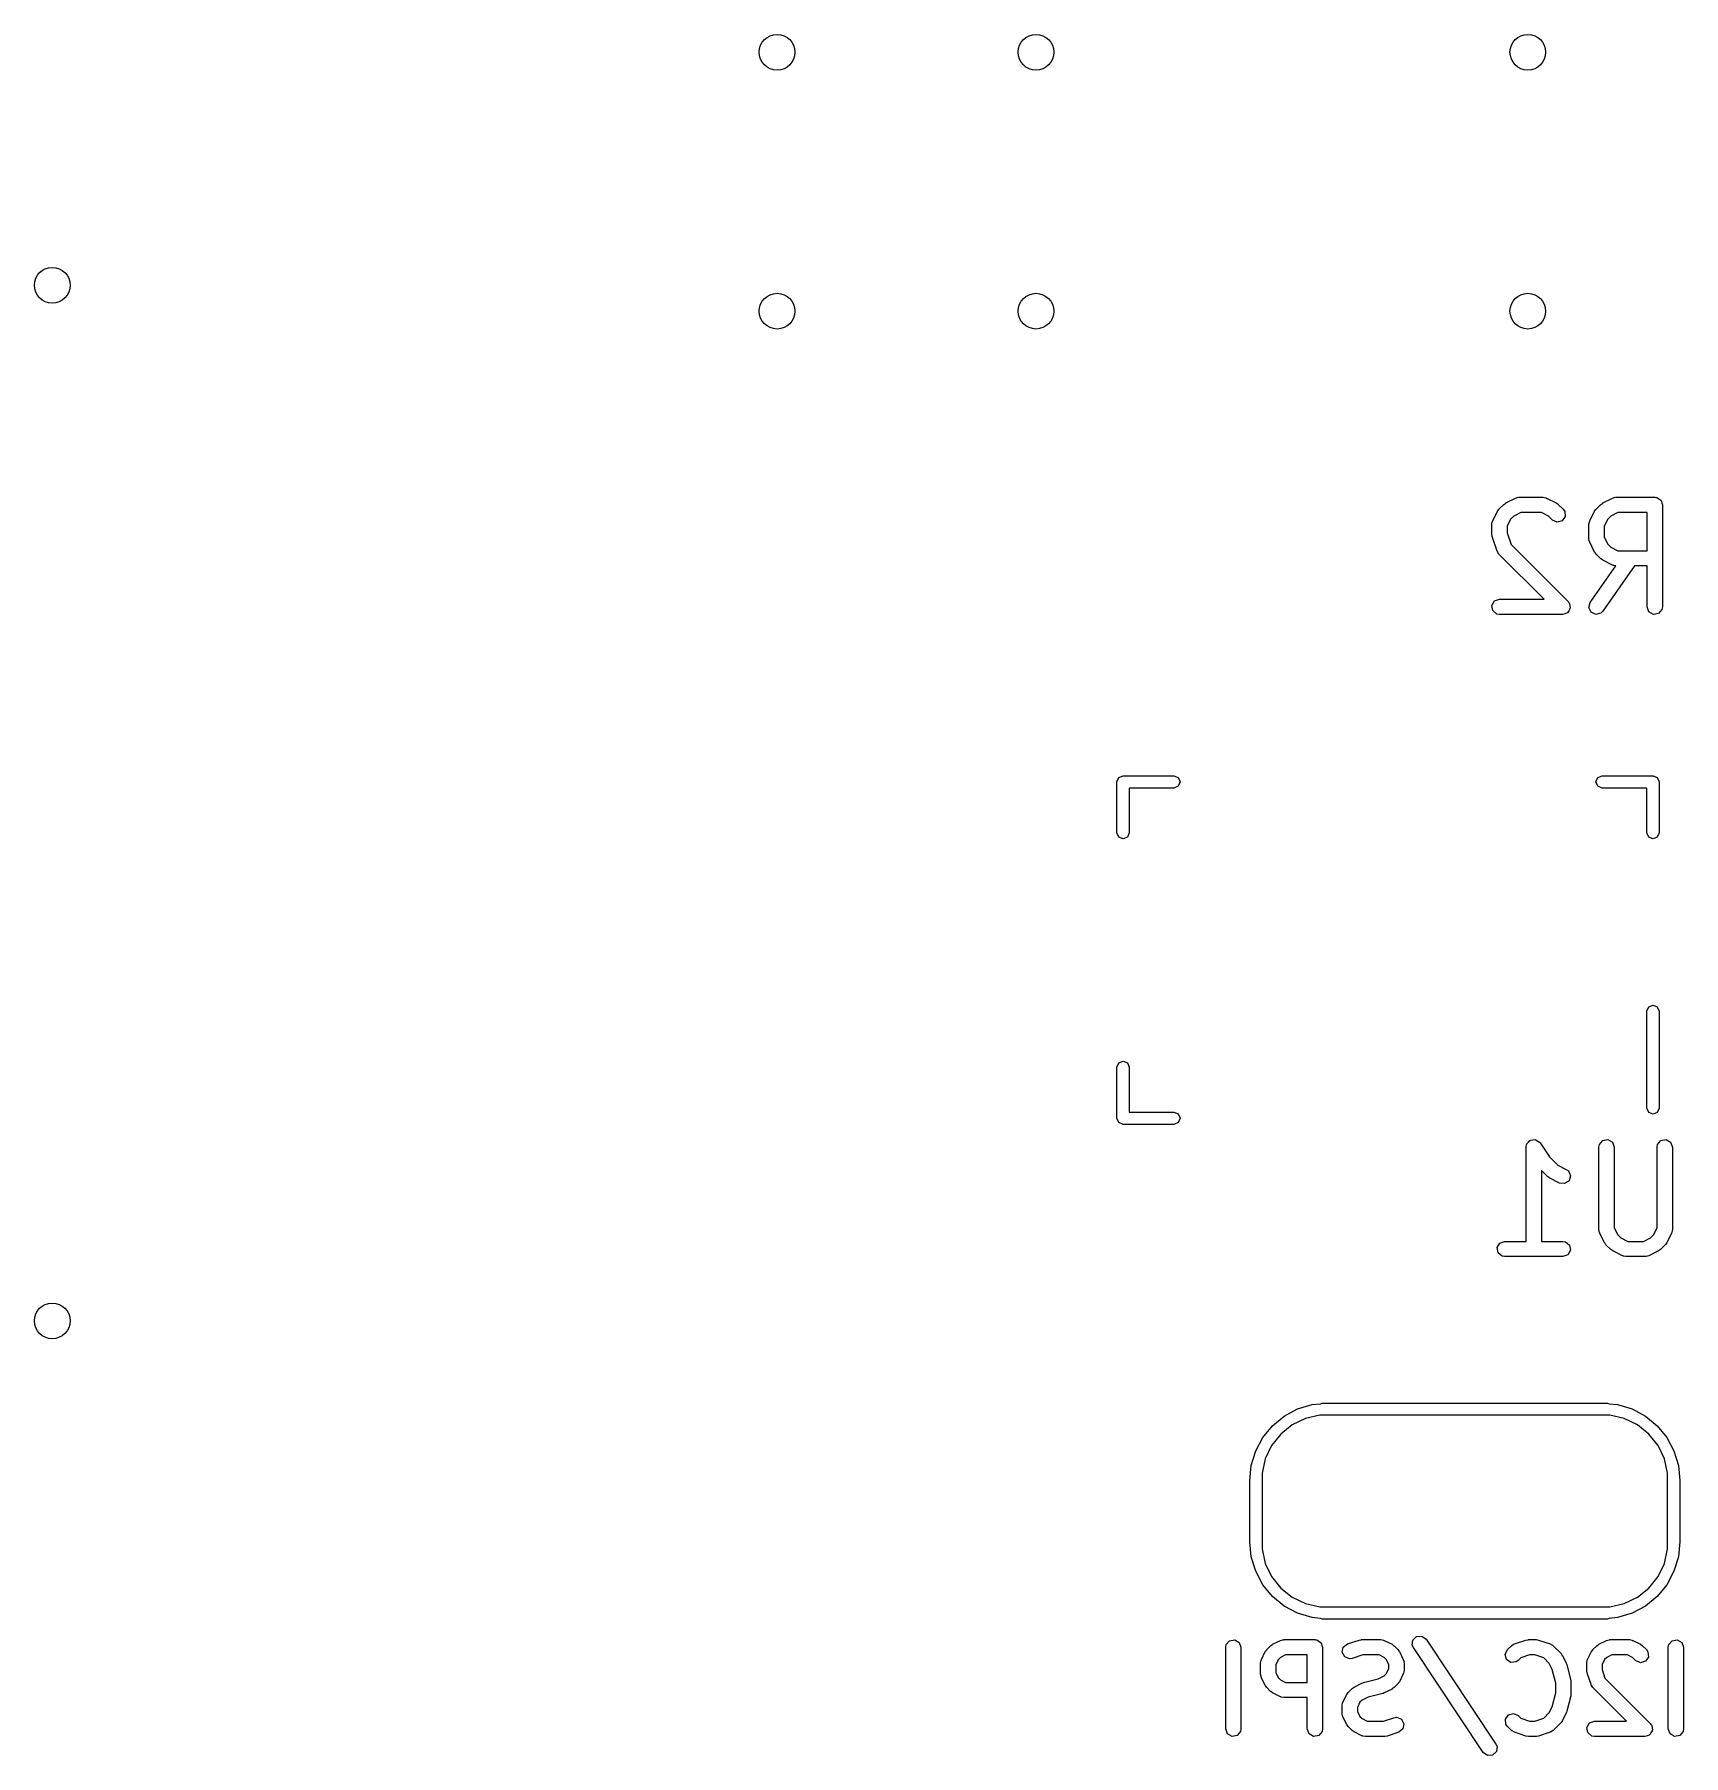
# Model space of a CAD drawing. Extents: x 4.59 to 5.81, y -4.57 to -3.9.
# Drawn here: x 4.593 to 5.23, y -4.568 to -3.903 of the extents above; entities that cross this region are included whole.
import ezdxf

# ---------------------------------------------------------------- set-up
doc = ezdxf.new("R2010")
doc.units = 0
doc.header["$MEASUREMENT"] = 0
doc.layers.add('BLACK', color=7, linetype='CONTINUOUS')

msp = doc.modelspace()

# ---------------------------------------------------------------- linework, layer by layer
at = {"layer": 'BLACK', "linetype": 'CONTINUOUS'}
for p, q in [((5.15643, -4.09101), (5.1583, -4.08726)), ((5.1583, -4.08726), (5.15883, -4.08656)), ((5.15883, -4.08656), (5.15885, -4.0865)), ((5.15885, -4.0865), (5.16073, -4.08462)), ((5.16073, -4.08462), (5.16145, -4.08412)), ((5.16145, -4.08412), (5.1615, -4.08407)), ((5.1615, -4.08407), (5.16524, -4.08219)), ((5.16726, -4.08779), (5.16456, -4.08914)), ((5.16524, -4.08219), (5.16623, -4.0819)), ((5.16623, -4.0819), (5.1664, -4.08194)), ((5.1664, -4.08194), (5.16657, -4.08188)), ((5.16657, -4.08188), (5.17594, -4.08188)), ((5.17524, -4.08779), (5.16726, -4.08779)), ((5.17794, -4.08914), (5.17524, -4.08779)), ((5.17594, -4.08188), (5.17695, -4.08206)), ((5.17695, -4.08206), (5.17708, -4.08217)), ((5.17708, -4.08217), (5.17726, -4.08219)), ((5.17726, -4.08219), (5.18101, -4.08407)), ((5.18101, -4.08407), (5.18172, -4.0846)), ((5.18172, -4.0846), (5.18178, -4.08462)), ((5.18178, -4.08462), (5.18365, -4.0865)), ((5.18365, -4.0865), (5.18424, -4.08734)), ((5.18424, -4.08734), (5.18442, -4.08935)), ((5.19392, -4.09101), (5.1958, -4.08726)), ((5.1958, -4.08726), (5.19632, -4.08656)), ((5.19632, -4.08656), (5.19635, -4.0865)), ((5.19635, -4.0865), (5.19822, -4.08462)), ((5.19822, -4.08462), (5.19895, -4.08412)), ((5.19895, -4.08412), (5.19899, -4.08407)), ((5.19899, -4.08407), (5.20274, -4.08219)), ((5.20476, -4.08779), (5.20206, -4.08914)), ((5.20274, -4.08219), (5.20372, -4.0819)), ((5.20372, -4.0819), (5.20389, -4.08194)), ((5.20389, -4.08194), (5.20406, -4.08188)), ((5.20406, -4.08188), (5.21906, -4.08188)), ((5.21611, -4.08779), (5.20476, -4.08779)), ((5.21611, -4.10251), (5.21611, -4.08779)), ((5.21906, -4.08188), (5.21944, -4.08195)), ((5.21944, -4.08195), (5.21957, -4.08193)), ((5.21957, -4.08193), (5.21969, -4.08199)), ((5.21969, -4.08199), (5.22007, -4.08206)), ((5.22007, -4.08206), (5.22066, -4.08255)), ((5.22066, -4.08255), (5.22132, -4.08294)), ((5.22132, -4.08294), (5.22141, -4.08319)), ((5.22141, -4.08319), (5.22162, -4.08336)), ((5.22162, -4.08336), (5.22175, -4.08411)), ((5.22175, -4.08411), (5.22201, -4.08484)), ((5.22201, -4.08484), (5.22201, -4.12421)), ((5.15611, -4.09233), (5.15629, -4.09132)), ((5.15611, -4.09608), (5.15611, -4.09233)), ((5.15629, -4.09132), (5.15641, -4.09119)), ((5.15641, -4.09119), (5.15643, -4.09101)), ((5.16337, -4.09033), (5.16202, -4.09303)), ((5.16202, -4.09303), (5.16202, -4.0956)), ((5.16456, -4.08914), (5.16337, -4.09033)), ((5.17948, -4.09067), (5.17794, -4.08914)), ((5.18131, -4.09153), (5.17948, -4.09067)), ((5.18326, -4.091), (5.18131, -4.09153)), ((5.18442, -4.08935), (5.18326, -4.091)), ((5.19361, -4.09233), (5.19379, -4.09132)), ((5.19361, -4.09796), (5.19361, -4.09233)), ((5.19379, -4.09132), (5.1939, -4.09119)), ((5.1939, -4.09119), (5.19392, -4.09101)), ((5.20086, -4.09033), (5.19951, -4.09303)), ((5.19951, -4.09303), (5.19951, -4.09726)), ((5.20206, -4.08914), (5.20086, -4.09033)), ((5.15614, -4.09614), (5.15611, -4.09608)), ((5.15627, -4.09702), (5.15614, -4.09614)), ((5.15814, -4.10264), (5.15627, -4.09702)), ((5.16202, -4.0956), (5.16352, -4.10011)), ((5.16352, -4.10011), (5.18553, -4.12212)), ((5.19367, -4.09812), (5.19361, -4.09796)), ((5.19363, -4.0983), (5.19367, -4.09812)), ((5.19392, -4.09928), (5.19363, -4.0983)), ((5.1958, -4.10303), (5.19392, -4.09928)), ((5.19951, -4.09726), (5.20086, -4.09996)), ((5.20086, -4.09996), (5.20206, -4.10116)), ((5.20206, -4.10116), (5.20476, -4.10251)), ((5.15825, -4.10278), (5.15814, -4.10264)), ((5.15827, -4.10296), (5.15825, -4.10278)), ((5.15885, -4.1038), (5.15827, -4.10296)), ((5.17631, -4.12125), (5.15885, -4.1038)), ((5.19414, -4.12251), (5.20402, -4.1084)), ((5.19584, -4.10307), (5.1958, -4.10303)), ((5.19635, -4.1038), (5.19584, -4.10307)), ((5.19822, -4.10567), (5.19635, -4.1038)), ((5.19828, -4.1057), (5.19822, -4.10567)), ((5.19899, -4.10622), (5.19828, -4.1057)), ((5.20274, -4.1081), (5.19899, -4.10622)), ((5.20292, -4.10812), (5.20274, -4.1081)), ((5.20305, -4.10823), (5.20292, -4.10812)), ((5.20402, -4.1084), (5.20305, -4.10823)), ((5.20476, -4.10251), (5.21611, -4.10251)), ((5.21122, -4.10841), (5.19898, -4.1259)), ((5.21611, -4.10841), (5.21122, -4.10841)), ((5.21611, -4.12421), (5.21611, -4.10841)), ((5.15717, -4.12194), (5.15907, -4.12125)), ((5.15907, -4.12125), (5.17631, -4.12125)), ((5.15616, -4.12369), (5.15717, -4.12194)), ((5.15651, -4.12568), (5.15616, -4.12369)), ((5.15806, -4.12698), (5.15651, -4.12568)), ((5.15907, -4.12716), (5.15806, -4.12698)), ((5.18344, -4.12716), (5.15907, -4.12716)), ((5.18427, -4.12685), (5.18344, -4.12716)), ((5.18513, -4.12662), (5.18427, -4.12685)), ((5.18521, -4.12651), (5.18513, -4.12662)), ((5.18534, -4.12647), (5.18521, -4.12651)), ((5.18578, -4.1257), (5.18534, -4.12647)), ((5.18553, -4.12212), (5.1859, -4.12265)), ((5.18629, -4.12497), (5.18578, -4.1257)), ((5.1859, -4.12265), (5.186, -4.12273)), ((5.186, -4.12273), (5.18601, -4.12281)), ((5.18601, -4.12281), (5.18611, -4.12296)), ((5.18611, -4.12296), (5.18619, -4.12384)), ((5.18619, -4.12384), (5.18635, -4.12472)), ((5.18635, -4.12472), (5.18628, -4.12484)), ((5.18628, -4.12484), (5.18629, -4.12497)), ((5.19362, -4.12446), (5.19414, -4.12251)), ((5.19447, -4.12629), (5.19362, -4.12446)), ((5.1963, -4.12715), (5.19447, -4.12629)), ((5.19826, -4.12662), (5.1963, -4.12715)), ((5.19898, -4.1259), (5.19826, -4.12662)), ((5.2168, -4.1261), (5.21611, -4.12421)), ((5.21855, -4.12711), (5.2168, -4.1261)), ((5.22054, -4.12676), (5.21855, -4.12711)), ((5.22183, -4.12522), (5.22054, -4.12676)), ((5.22201, -4.12421), (5.22183, -4.12522)), ((5.01128, -4.19183), (5.01197, -4.19016)), ((5.01128, -4.21151), (5.01128, -4.19183)), ((5.01197, -4.19016), (5.01364, -4.18946)), ((5.01364, -4.18946), (5.03332, -4.18946)), ((5.03332, -4.19419), (5.016, -4.19419)), ((5.016, -4.19419), (5.016, -4.21151)), ((5.03332, -4.18946), (5.03499, -4.19016)), ((5.03499, -4.1935), (5.03332, -4.19419)), ((5.03499, -4.19016), (5.03569, -4.19183)), ((5.03569, -4.19183), (5.03499, -4.1935)), ((5.19631, -4.19183), (5.19701, -4.19016)), ((5.19701, -4.1935), (5.19631, -4.19183)), ((5.19701, -4.19016), (5.19868, -4.18946)), ((5.19868, -4.19419), (5.19701, -4.1935)), ((5.19868, -4.18946), (5.21836, -4.18946)), ((5.216, -4.19419), (5.19868, -4.19419)), ((5.216, -4.21151), (5.216, -4.19419)), ((5.21836, -4.18946), (5.22003, -4.19016)), ((5.22003, -4.19016), (5.22072, -4.19183)), ((5.22072, -4.19183), (5.22072, -4.21151)), ((5.01197, -4.21318), (5.01128, -4.21151)), ((5.01364, -4.21387), (5.01197, -4.21318)), ((5.01531, -4.21318), (5.01364, -4.21387)), ((5.016, -4.21151), (5.01531, -4.21318)), ((5.21669, -4.21318), (5.216, -4.21151)), ((5.21836, -4.21387), (5.21669, -4.21318)), ((5.22003, -4.21318), (5.21836, -4.21387)), ((5.22072, -4.21151), (5.22003, -4.21318)), ((5.216, -4.28041), (5.21669, -4.27874)), ((5.216, -4.31781), (5.216, -4.28041)), ((5.21669, -4.27874), (5.21836, -4.27805)), ((5.21836, -4.27805), (5.22003, -4.27874)), ((5.22003, -4.27874), (5.22072, -4.28041)), ((5.22072, -4.28041), (5.22072, -4.31781)), ((5.01128, -4.30206), (5.01197, -4.30039)), ((5.01197, -4.30039), (5.01364, -4.2997)), ((5.01364, -4.2997), (5.01531, -4.30039)), ((5.01531, -4.30039), (5.016, -4.30206)), ((5.01128, -4.32175), (5.01128, -4.30206)), ((5.016, -4.30206), (5.016, -4.31939)), ((5.016, -4.31939), (5.03332, -4.31939)), ((5.03332, -4.31939), (5.03499, -4.32008)), ((5.03499, -4.32008), (5.03569, -4.32175)), ((5.21669, -4.31948), (5.216, -4.31781)), ((5.21836, -4.32017), (5.21669, -4.31948)), ((5.22003, -4.31948), (5.21836, -4.32017)), ((5.22072, -4.31781), (5.22003, -4.31948)), ((5.01197, -4.32342), (5.01128, -4.32175)), ((5.01364, -4.32411), (5.01197, -4.32342)), ((5.03332, -4.32411), (5.01364, -4.32411)), ((5.03499, -4.32342), (5.03332, -4.32411)), ((5.03569, -4.32175), (5.03499, -4.32342)), ((5.16934, -4.33287), (5.16952, -4.33186)), ((5.16934, -4.36928), (5.16934, -4.33287)), ((5.16952, -4.33186), (5.16963, -4.33173)), ((5.16963, -4.33173), (5.16964, -4.33156)), ((5.16964, -4.33156), (5.17026, -4.33097)), ((5.17026, -4.33097), (5.17081, -4.33031)), ((5.17081, -4.33031), (5.17098, -4.33028)), ((5.17098, -4.33028), (5.1711, -4.33016)), ((5.1711, -4.33016), (5.17196, -4.33011)), ((5.17196, -4.33011), (5.1728, -4.32996)), ((5.1728, -4.32996), (5.17295, -4.33004)), ((5.17295, -4.33004), (5.17312, -4.33003)), ((5.17312, -4.33003), (5.17381, -4.33054)), ((5.17381, -4.33054), (5.17455, -4.33097)), ((5.17455, -4.33097), (5.17461, -4.33113)), ((5.17461, -4.33113), (5.17475, -4.33123)), ((5.17475, -4.33123), (5.17834, -4.33661)), ((5.19746, -4.33287), (5.19764, -4.33186)), ((5.19746, -4.36474), (5.19746, -4.33287)), ((5.19764, -4.33186), (5.19894, -4.33031)), ((5.19894, -4.33031), (5.20093, -4.32996)), ((5.20093, -4.32996), (5.20267, -4.33097)), ((5.20267, -4.33097), (5.20337, -4.33287)), ((5.20337, -4.33287), (5.20337, -4.36404)), ((5.21996, -4.33287), (5.22013, -4.33186)), ((5.21996, -4.36404), (5.21996, -4.33287)), ((5.22013, -4.33186), (5.22143, -4.33031)), ((5.22143, -4.33031), (5.22342, -4.32996)), ((5.22342, -4.32996), (5.22517, -4.33097)), ((5.22517, -4.33097), (5.22586, -4.33287)), ((5.22586, -4.33287), (5.22586, -4.36474)), ((5.17834, -4.33661), (5.18154, -4.33981)), ((5.18154, -4.33981), (5.18486, -4.34147)), ((5.1777, -4.34433), (5.17524, -4.34187)), ((5.17524, -4.34187), (5.17524, -4.36928)), ((5.17776, -4.34436), (5.1777, -4.34433)), ((5.17847, -4.34488), (5.17776, -4.34436)), ((5.18222, -4.34676), (5.17847, -4.34488)), ((5.18423, -4.34699), (5.18222, -4.34676)), ((5.18591, -4.34587), (5.18423, -4.34699)), ((5.18486, -4.34147), (5.18568, -4.34209)), ((5.18568, -4.34209), (5.18649, -4.34394)), ((5.18649, -4.34394), (5.18591, -4.34587)), ((5.19752, -4.3649), (5.19746, -4.36474)), ((5.19748, -4.36508), (5.19752, -4.3649)), ((5.19777, -4.36606), (5.19748, -4.36508)), ((5.19965, -4.36981), (5.19777, -4.36606)), ((5.20337, -4.36404), (5.20471, -4.36674)), ((5.20471, -4.36674), (5.20591, -4.36794)), ((5.21741, -4.36794), (5.21861, -4.36674)), ((5.21861, -4.36674), (5.21996, -4.36404)), ((5.22555, -4.36606), (5.22368, -4.36981)), ((5.22557, -4.36588), (5.22555, -4.36606)), ((5.22568, -4.36575), (5.22557, -4.36588)), ((5.22586, -4.36474), (5.22568, -4.36575)), ((5.15813, -4.37172), (5.15914, -4.36998)), ((5.15849, -4.37371), (5.15813, -4.37172)), ((5.16003, -4.37501), (5.15849, -4.37371)), ((5.15914, -4.36998), (5.16104, -4.36928)), ((5.16104, -4.36928), (5.16934, -4.36928)), ((5.17524, -4.36928), (5.18354, -4.36928)), ((5.18354, -4.36928), (5.18455, -4.36946)), ((5.18455, -4.36946), (5.1861, -4.37076)), ((5.18645, -4.37275), (5.18544, -4.3745)), ((5.1861, -4.37076), (5.18645, -4.37275)), ((5.19969, -4.36985), (5.19965, -4.36981)), ((5.2002, -4.37058), (5.19969, -4.36985)), ((5.20207, -4.37245), (5.2002, -4.37058)), ((5.20213, -4.37248), (5.20207, -4.37245)), ((5.20284, -4.373), (5.20213, -4.37248)), ((5.20659, -4.37488), (5.20284, -4.373)), ((5.20591, -4.36794), (5.20861, -4.36928)), ((5.20861, -4.36928), (5.21471, -4.36928)), ((5.21471, -4.36928), (5.21741, -4.36794)), ((5.22048, -4.373), (5.21673, -4.37488)), ((5.22052, -4.37296), (5.22048, -4.373)), ((5.22125, -4.37245), (5.22052, -4.37296)), ((5.22312, -4.37058), (5.22125, -4.37245)), ((5.22315, -4.37052), (5.22312, -4.37058)), ((5.22368, -4.36981), (5.22315, -4.37052)), ((5.16104, -4.37519), (5.16003, -4.37501)), ((5.18354, -4.37519), (5.16104, -4.37519)), ((5.18544, -4.3745), (5.18354, -4.37519)), ((5.20677, -4.3749), (5.20659, -4.37488)), ((5.2069, -4.37501), (5.20677, -4.3749)), ((5.20791, -4.37519), (5.2069, -4.37501)), ((5.21541, -4.37519), (5.20791, -4.37519)), ((5.21558, -4.37513), (5.21541, -4.37519)), ((5.21575, -4.37517), (5.21558, -4.37513)), ((5.21673, -4.37488), (5.21575, -4.37517)), ((5.0759, -4.43677), (5.08107, -4.43401)), ((5.08107, -4.43401), (5.08668, -4.43231)), ((5.08668, -4.43231), (5.08994, -4.43199)), ((5.08994, -4.43199), (5.09055, -4.43173)), ((5.09055, -4.43173), (5.20079, -4.43173)), ((5.20079, -4.43173), (5.2014, -4.43199)), ((5.2014, -4.43199), (5.20466, -4.43231)), ((5.20466, -4.43231), (5.21027, -4.43401)), ((5.21027, -4.43401), (5.21544, -4.43677)), ((5.06764, -4.44503), (5.07136, -4.4405)), ((5.07136, -4.4405), (5.0759, -4.43677)), ((5.07903, -4.44018), (5.07459, -4.44372)), ((5.08415, -4.43772), (5.07903, -4.44018)), ((5.08968, -4.43646), (5.08415, -4.43772)), ((5.09252, -4.43646), (5.08968, -4.43646)), ((5.19882, -4.43646), (5.09252, -4.43646)), ((5.20166, -4.43646), (5.19882, -4.43646)), ((5.20719, -4.43772), (5.20166, -4.43646)), ((5.21231, -4.44018), (5.20719, -4.43772)), ((5.21675, -4.44372), (5.21231, -4.44018)), ((5.21544, -4.43677), (5.21998, -4.4405)), ((5.21998, -4.4405), (5.2237, -4.44503)), ((5.06488, -4.4502), (5.06764, -4.44503)), ((5.07459, -4.44372), (5.07105, -4.44816)), ((5.22029, -4.44816), (5.21675, -4.44372)), ((5.2237, -4.44503), (5.22646, -4.4502)), ((5.06317, -4.45582), (5.06488, -4.4502)), ((5.06859, -4.45328), (5.06732, -4.45881)), ((5.07105, -4.44816), (5.06859, -4.45328)), ((5.22275, -4.45328), (5.22029, -4.44816)), ((5.22402, -4.45881), (5.22275, -4.45328)), ((5.22646, -4.4502), (5.22817, -4.45582)), ((5.0626, -4.46165), (5.06317, -4.45582)), ((5.06732, -4.45881), (5.06732, -4.46165)), ((5.22402, -4.46165), (5.22402, -4.45881)), ((5.22817, -4.45582), (5.22874, -4.46165)), ((5.0626, -4.48528), (5.0626, -4.46165)), ((5.06732, -4.46165), (5.06732, -4.46165)), ((5.06732, -4.46165), (5.06732, -4.48528)), ((5.22402, -4.48528), (5.22402, -4.46165)), ((5.22402, -4.46165), (5.22402, -4.46165)), ((5.22874, -4.46165), (5.22874, -4.48528)), ((5.06317, -4.49111), (5.0626, -4.48528)), ((5.06732, -4.48528), (5.06732, -4.48811)), ((5.22402, -4.48811), (5.22402, -4.48528)), ((5.22874, -4.48528), (5.22817, -4.49111)), ((5.06488, -4.49673), (5.06317, -4.49111)), ((5.06732, -4.48811), (5.06859, -4.49365)), ((5.06859, -4.49365), (5.07105, -4.49877)), ((5.22029, -4.49877), (5.22275, -4.49365)), ((5.22275, -4.49365), (5.22402, -4.48811)), ((5.22817, -4.49111), (5.22646, -4.49673)), ((5.06764, -4.5019), (5.06488, -4.49673)), ((5.07105, -4.49877), (5.07459, -4.50321)), ((5.21675, -4.50321), (5.22029, -4.49877)), ((5.22646, -4.49673), (5.2237, -4.5019)), ((5.07136, -4.50643), (5.06764, -4.5019)), ((5.0759, -4.51015), (5.07136, -4.50643)), ((5.07459, -4.50321), (5.07903, -4.50675)), ((5.07903, -4.50675), (5.08415, -4.50921)), ((5.20719, -4.50921), (5.21231, -4.50675)), ((5.21231, -4.50675), (5.21675, -4.50321)), ((5.21998, -4.50643), (5.21544, -4.51015)), ((5.2237, -4.5019), (5.21998, -4.50643)), ((5.08107, -4.51292), (5.0759, -4.51015)), ((5.08668, -4.51462), (5.08107, -4.51292)), ((5.08415, -4.50921), (5.08968, -4.51047)), ((5.08968, -4.51047), (5.09055, -4.51047)), ((5.09055, -4.51047), (5.20079, -4.51047)), ((5.20079, -4.51047), (5.20166, -4.51047)), ((5.20166, -4.51047), (5.20719, -4.50921)), ((5.21027, -4.51292), (5.20466, -4.51462)), ((5.21544, -4.51015), (5.21027, -4.51292)), ((5.08994, -4.51494), (5.08668, -4.51462)), ((5.09055, -4.5152), (5.08994, -4.51494)), ((5.09252, -4.5152), (5.09055, -4.5152)), ((5.19882, -4.5152), (5.09252, -4.5152)), ((5.20079, -4.5152), (5.19882, -4.5152)), ((5.2014, -4.51494), (5.20079, -4.5152)), ((5.20466, -4.51462), (5.2014, -4.51494)), ((5.05329, -4.52607), (5.05347, -4.52506)), ((5.05329, -4.55757), (5.05329, -4.52607)), ((5.05347, -4.52506), (5.05477, -4.52352)), ((5.05477, -4.52352), (5.05676, -4.52317)), ((5.05676, -4.52317), (5.0585, -4.52418)), ((5.0585, -4.52418), (5.0592, -4.52607)), ((5.0592, -4.52607), (5.0592, -4.55757)), ((5.0686, -4.52775), (5.06913, -4.52704)), ((5.06913, -4.52704), (5.06915, -4.52699)), ((5.06915, -4.52699), (5.07065, -4.52549)), ((5.07065, -4.52549), (5.07138, -4.52498)), ((5.07138, -4.52498), (5.07142, -4.52493)), ((5.07142, -4.52493), (5.07442, -4.52343)), ((5.07442, -4.52343), (5.0754, -4.52314)), ((5.0754, -4.52314), (5.07557, -4.52318)), ((5.07557, -4.52318), (5.07574, -4.52312)), ((5.07574, -4.52312), (5.08774, -4.52312)), ((5.08774, -4.52312), (5.08812, -4.52319)), ((5.08812, -4.52319), (5.08825, -4.52317)), ((5.08825, -4.52317), (5.08837, -4.52323)), ((5.08837, -4.52323), (5.08875, -4.5233)), ((5.08875, -4.5233), (5.08934, -4.52379)), ((5.08934, -4.52379), (5.09, -4.52418)), ((5.09, -4.52418), (5.09009, -4.52443)), ((5.09009, -4.52443), (5.0903, -4.5246)), ((5.0903, -4.5246), (5.09043, -4.52535)), ((5.09043, -4.52535), (5.09069, -4.52607)), ((5.09069, -4.52607), (5.09069, -4.55757)), ((5.09832, -4.52801), (5.09872, -4.52603)), ((5.09872, -4.52603), (5.1003, -4.52477)), ((5.1003, -4.52477), (5.1048, -4.52327)), ((5.1048, -4.52327), (5.10568, -4.52314)), ((5.10568, -4.52314), (5.10574, -4.52312)), ((5.10574, -4.52312), (5.11324, -4.52312)), ((5.11324, -4.52312), (5.11425, -4.5233)), ((5.11425, -4.5233), (5.11438, -4.52341)), ((5.11438, -4.52341), (5.11456, -4.52343)), ((5.11456, -4.52343), (5.11756, -4.52493)), ((5.11756, -4.52493), (5.11827, -4.52546)), ((5.11827, -4.52546), (5.11832, -4.52549)), ((5.11832, -4.52549), (5.11982, -4.52699)), ((5.11982, -4.52699), (5.12033, -4.52771)), ((5.12537, -4.52527), (5.12559, -4.52327)), ((5.12578, -4.52621), (5.12537, -4.52527)), ((5.12559, -4.52327), (5.12705, -4.52187)), ((5.15277, -4.56671), (5.12578, -4.52621)), ((5.12705, -4.52187), (5.12906, -4.52174)), ((5.12906, -4.52174), (5.13069, -4.52294)), ((5.13069, -4.52294), (5.15769, -4.56343)), ((5.16129, -4.52882), (5.16214, -4.52699)), ((5.16214, -4.52699), (5.16364, -4.52549)), ((5.16364, -4.52549), (5.16448, -4.5249)), ((5.16448, -4.5249), (5.16466, -4.52488)), ((5.16466, -4.52488), (5.1648, -4.52477)), ((5.1648, -4.52477), (5.16929, -4.52327)), ((5.16929, -4.52327), (5.17017, -4.52314)), ((5.17017, -4.52314), (5.17023, -4.52312)), ((5.17023, -4.52312), (5.17323, -4.52312)), ((5.17323, -4.52312), (5.1741, -4.52328)), ((5.1741, -4.52328), (5.17416, -4.52327)), ((5.17416, -4.52327), (5.17866, -4.52477)), ((5.17866, -4.52477), (5.17956, -4.52526)), ((5.17956, -4.52526), (5.17966, -4.52541)), ((5.17966, -4.52541), (5.17982, -4.52549)), ((5.17982, -4.52549), (5.18282, -4.52849)), ((5.19458, -4.52775), (5.19511, -4.52704)), ((5.19511, -4.52704), (5.19514, -4.52699)), ((5.19514, -4.52699), (5.19664, -4.52549)), ((5.19664, -4.52549), (5.19736, -4.52498)), ((5.19736, -4.52498), (5.1974, -4.52493)), ((5.1974, -4.52493), (5.2004, -4.52343)), ((5.2004, -4.52343), (5.20139, -4.52314)), ((5.20139, -4.52314), (5.20156, -4.52318)), ((5.20156, -4.52318), (5.20172, -4.52312)), ((5.20172, -4.52312), (5.20922, -4.52312)), ((5.20922, -4.52312), (5.21023, -4.5233)), ((5.21023, -4.5233), (5.21037, -4.52341)), ((5.21037, -4.52341), (5.21054, -4.52343)), ((5.21054, -4.52343), (5.21354, -4.52493)), ((5.21354, -4.52493), (5.21425, -4.52546)), ((5.21425, -4.52546), (5.21431, -4.52549)), ((5.21431, -4.52549), (5.21581, -4.52699)), ((5.21581, -4.52699), (5.2164, -4.52783)), ((5.22427, -4.52607), (5.22445, -4.52506)), ((5.22427, -4.55757), (5.22427, -4.52607)), ((5.22445, -4.52506), (5.22575, -4.52352)), ((5.22575, -4.52352), (5.22773, -4.52317)), ((5.22773, -4.52317), (5.22948, -4.52418)), ((5.22948, -4.52418), (5.23017, -4.52607)), ((5.23017, -4.52607), (5.23017, -4.55757)), ((5.06679, -4.53207), (5.06697, -4.53106)), ((5.06679, -4.53657), (5.06679, -4.53207)), ((5.06697, -4.53106), (5.06708, -4.53093)), ((5.06708, -4.53093), (5.0671, -4.53075)), ((5.0671, -4.53075), (5.0686, -4.52775)), ((5.07367, -4.53082), (5.07269, -4.53277)), ((5.07269, -4.53277), (5.07269, -4.53588)), ((5.07449, -4.53), (5.07367, -4.53082)), ((5.07644, -4.52903), (5.07449, -4.53)), ((5.08479, -4.52903), (5.07644, -4.52903)), ((5.08479, -4.53962), (5.08479, -4.52903)), ((5.09928, -4.52978), (5.09832, -4.52801)), ((5.10116, -4.53053), (5.09928, -4.52978)), ((5.10217, -4.53038), (5.10116, -4.53053)), ((5.10622, -4.52903), (5.10217, -4.53038)), ((5.11254, -4.52903), (5.10622, -4.52903)), ((5.11449, -4.53), (5.11254, -4.52903)), ((5.11531, -4.53082), (5.11449, -4.53)), ((5.11628, -4.53277), (5.11531, -4.53082)), ((5.11628, -4.53438), (5.11628, -4.53277)), ((5.12033, -4.52771), (5.12038, -4.52775)), ((5.12038, -4.52775), (5.12188, -4.53075)), ((5.12188, -4.53075), (5.12217, -4.53174)), ((5.12217, -4.53174), (5.12213, -4.53191)), ((5.12213, -4.53191), (5.12219, -4.53207)), ((5.12219, -4.53207), (5.12219, -4.53507)), ((5.16181, -4.53077), (5.16129, -4.52882)), ((5.16347, -4.53193), (5.16181, -4.53077)), ((5.16548, -4.53175), (5.16347, -4.53193)), ((5.16632, -4.53116), (5.16548, -4.53175)), ((5.16732, -4.53016), (5.16632, -4.53116)), ((5.17071, -4.52903), (5.16732, -4.53016)), ((5.17275, -4.52903), (5.17071, -4.52903)), ((5.17613, -4.53016), (5.17275, -4.52903)), ((5.1783, -4.53232), (5.17613, -4.53016)), ((5.17944, -4.5346), (5.1783, -4.53232)), ((5.18282, -4.52849), (5.18332, -4.52921)), ((5.18332, -4.52921), (5.18337, -4.52925)), ((5.18337, -4.52925), (5.18487, -4.53225)), ((5.18487, -4.53225), (5.18501, -4.53274)), ((5.18501, -4.53274), (5.18509, -4.53286)), ((5.18509, -4.53286), (5.18659, -4.53886)), ((5.19277, -4.53207), (5.19295, -4.53106)), ((5.19277, -4.53507), (5.19277, -4.53207)), ((5.19295, -4.53106), (5.19306, -4.53093)), ((5.19306, -4.53093), (5.19308, -4.53075)), ((5.19308, -4.53075), (5.19458, -4.52775)), ((5.19965, -4.53082), (5.19868, -4.53277)), ((5.19868, -4.53277), (5.19868, -4.53459)), ((5.20047, -4.53), (5.19965, -4.53082)), ((5.20242, -4.52903), (5.20047, -4.53)), ((5.20853, -4.52903), (5.20242, -4.52903)), ((5.21047, -4.53), (5.20853, -4.52903)), ((5.21164, -4.53116), (5.21047, -4.53)), ((5.21347, -4.53202), (5.21164, -4.53116)), ((5.21542, -4.53149), (5.21347, -4.53202)), ((5.21658, -4.52984), (5.21542, -4.53149)), ((5.2164, -4.52783), (5.21658, -4.52984)), ((5.06685, -4.53674), (5.06679, -4.53657)), ((5.06681, -4.53691), (5.06685, -4.53674)), ((5.0671, -4.53789), (5.06681, -4.53691)), ((5.0686, -4.54089), (5.0671, -4.53789)), ((5.07269, -4.53588), (5.07367, -4.53782)), ((5.07367, -4.53782), (5.07449, -4.53865)), ((5.07449, -4.53865), (5.07644, -4.53962)), ((5.07644, -4.53962), (5.08479, -4.53962)), ((5.10292, -4.54143), (5.10592, -4.53993)), ((5.10592, -4.53993), (5.1064, -4.53979)), ((5.1064, -4.53979), (5.10652, -4.53971)), ((5.10652, -4.53971), (5.11221, -4.53829)), ((5.11221, -4.53829), (5.11449, -4.53715)), ((5.11449, -4.53715), (5.11531, -4.53632)), ((5.11531, -4.53632), (5.11628, -4.53438)), ((5.11982, -4.54016), (5.11832, -4.54166)), ((5.11985, -4.5401), (5.11982, -4.54016)), ((5.12038, -4.53939), (5.11985, -4.5401)), ((5.12188, -4.53639), (5.12038, -4.53939)), ((5.1219, -4.53622), (5.12188, -4.53639)), ((5.12201, -4.53608), (5.1219, -4.53622)), ((5.12219, -4.53507), (5.12201, -4.53608)), ((5.18077, -4.53994), (5.17944, -4.5346)), ((5.18077, -4.54371), (5.18077, -4.53994)), ((5.18659, -4.53886), (5.18663, -4.53944)), ((5.18663, -4.53944), (5.18668, -4.53957)), ((5.18668, -4.53957), (5.18668, -4.54407)), ((5.19279, -4.53513), (5.19277, -4.53507)), ((5.19292, -4.53601), (5.19279, -4.53513)), ((5.19442, -4.54051), (5.19292, -4.53601)), ((5.19453, -4.54064), (5.19442, -4.54051)), ((5.19868, -4.53459), (5.19981, -4.53798)), ((5.19981, -4.53798), (5.21731, -4.55548)), ((5.06865, -4.54094), (5.0686, -4.54089)), ((5.06915, -4.54166), (5.06865, -4.54094)), ((5.07065, -4.54316), (5.06915, -4.54166)), ((5.07071, -4.54319), (5.07065, -4.54316)), ((5.07142, -4.54371), (5.07071, -4.54319)), ((5.07442, -4.54521), (5.07142, -4.54371)), ((5.0746, -4.54523), (5.07442, -4.54521)), ((5.07473, -4.54535), (5.0746, -4.54523)), ((5.07574, -4.54553), (5.07473, -4.54535)), ((5.08479, -4.54553), (5.07574, -4.54553)), ((5.08479, -4.55757), (5.08479, -4.54553)), ((5.0986, -4.54725), (5.1001, -4.54425)), ((5.1001, -4.54425), (5.10062, -4.54354)), ((5.10062, -4.54354), (5.10065, -4.54348)), ((5.10065, -4.54348), (5.10215, -4.54198)), ((5.10215, -4.54198), (5.10287, -4.54148)), ((5.10287, -4.54148), (5.10292, -4.54143)), ((5.10599, -4.5465), (5.10516, -4.54732)), ((5.10827, -4.54536), (5.10599, -4.5465)), ((5.11395, -4.54394), (5.10827, -4.54536)), ((5.11407, -4.54386), (5.11395, -4.54394)), ((5.11456, -4.54371), (5.11407, -4.54386)), ((5.11756, -4.54221), (5.11456, -4.54371)), ((5.1176, -4.54217), (5.11756, -4.54221)), ((5.11832, -4.54166), (5.1176, -4.54217)), ((5.17944, -4.54904), (5.18077, -4.54371)), ((5.18659, -4.54479), (5.18509, -4.55079)), ((5.18668, -4.54407), (5.18658, -4.54465)), ((5.18658, -4.54465), (5.18659, -4.54479)), ((5.19455, -4.54082), (5.19453, -4.54064)), ((5.19514, -4.54166), (5.19455, -4.54082)), ((5.20809, -4.55462), (5.19514, -4.54166)), ((5.09828, -4.54857), (5.09846, -4.54756)), ((5.09828, -4.55157), (5.09828, -4.54857)), ((5.09834, -4.55174), (5.09828, -4.55157)), ((5.0983, -4.55191), (5.09834, -4.55174)), ((5.0986, -4.55289), (5.0983, -4.55191)), ((5.09846, -4.54756), (5.09858, -4.54743)), ((5.09858, -4.54743), (5.0986, -4.54725)), ((5.1001, -4.55589), (5.0986, -4.55289)), ((5.10516, -4.54732), (5.10419, -4.54927)), ((5.10419, -4.54927), (5.10419, -4.55087)), ((5.10419, -4.55087), (5.10516, -4.55282)), ((5.10516, -4.55282), (5.10599, -4.55364)), ((5.10599, -4.55364), (5.10793, -4.55462)), ((5.11426, -4.55462), (5.1183, -4.55327)), ((5.1183, -4.55327), (5.11932, -4.55312)), ((5.11932, -4.55312), (5.12119, -4.55386)), ((5.16138, -4.55381), (5.16254, -4.55215)), ((5.16254, -4.55215), (5.16449, -4.55163)), ((5.16449, -4.55163), (5.16632, -4.55248)), ((5.16632, -4.55248), (5.16732, -4.55349)), ((5.16732, -4.55349), (5.17071, -4.55462)), ((5.17275, -4.55462), (5.17613, -4.55349)), ((5.17613, -4.55349), (5.1783, -4.55132)), ((5.1783, -4.55132), (5.17944, -4.54904)), ((5.18487, -4.55139), (5.18337, -4.55439)), ((5.18488, -4.55125), (5.18487, -4.55139)), ((5.18509, -4.55079), (5.18488, -4.55125)), ((5.05398, -4.55947), (5.05329, -4.55757)), ((5.05573, -4.56048), (5.05398, -4.55947)), ((5.05772, -4.56013), (5.05573, -4.56048)), ((5.05902, -4.55858), (5.05772, -4.56013)), ((5.0592, -4.55757), (5.05902, -4.55858)), ((5.08548, -4.55947), (5.08479, -4.55757)), ((5.08723, -4.56048), (5.08548, -4.55947)), ((5.08922, -4.56013), (5.08723, -4.56048)), ((5.09051, -4.55858), (5.08922, -4.56013)), ((5.09069, -4.55757), (5.09051, -4.55858)), ((5.10014, -4.55594), (5.1001, -4.55589)), ((5.10065, -4.55666), (5.10014, -4.55594)), ((5.10215, -4.55816), (5.10065, -4.55666)), ((5.10221, -4.55819), (5.10215, -4.55816)), ((5.10292, -4.55871), (5.10221, -4.55819)), ((5.10592, -4.56021), (5.10292, -4.55871)), ((5.10609, -4.56023), (5.10592, -4.56021)), ((5.10623, -4.56035), (5.10609, -4.56023)), ((5.10724, -4.56052), (5.10623, -4.56035)), ((5.10793, -4.55462), (5.11426, -4.55462)), ((5.11567, -4.56037), (5.1148, -4.5605)), ((5.12017, -4.55887), (5.11567, -4.56037)), ((5.12175, -4.55762), (5.12017, -4.55887)), ((5.12119, -4.55386), (5.12216, -4.55564)), ((5.12216, -4.55564), (5.12175, -4.55762)), ((5.16155, -4.55582), (5.16138, -4.55381)), ((5.16214, -4.55666), (5.16155, -4.55582)), ((5.16364, -4.55816), (5.16214, -4.55666)), ((5.1638, -4.55823), (5.16364, -4.55816)), ((5.16389, -4.55838), (5.1638, -4.55823)), ((5.1648, -4.55887), (5.16389, -4.55838)), ((5.16929, -4.56037), (5.1648, -4.55887)), ((5.16936, -4.56037), (5.16929, -4.56037)), ((5.17023, -4.56052), (5.16936, -4.56037)), ((5.17071, -4.55462), (5.17275, -4.55462)), ((5.17416, -4.56037), (5.17329, -4.5605)), ((5.17866, -4.55887), (5.17416, -4.56037)), ((5.1788, -4.55876), (5.17866, -4.55887)), ((5.17898, -4.55875), (5.1788, -4.55876)), ((5.17982, -4.55816), (5.17898, -4.55875)), ((5.18282, -4.55516), (5.17982, -4.55816)), ((5.18284, -4.5551), (5.18282, -4.55516)), ((5.18337, -4.55439), (5.18284, -4.5551)), ((5.19282, -4.55706), (5.19383, -4.55531)), ((5.19317, -4.55905), (5.19282, -4.55706)), ((5.19472, -4.56035), (5.19317, -4.55905)), ((5.19383, -4.55531), (5.19573, -4.55462)), ((5.19573, -4.56052), (5.19472, -4.56035)), ((5.19573, -4.55462), (5.20809, -4.55462)), ((5.21606, -4.56022), (5.21522, -4.56052)), ((5.21692, -4.55999), (5.21606, -4.56022)), ((5.21699, -4.55988), (5.21692, -4.55999)), ((5.21712, -4.55983), (5.21699, -4.55988)), ((5.21757, -4.55906), (5.21712, -4.55983)), ((5.21731, -4.55548), (5.21768, -4.55601)), ((5.21808, -4.55833), (5.21757, -4.55906)), ((5.21768, -4.55601), (5.21778, -4.55609)), ((5.21778, -4.55609), (5.21779, -4.55617)), ((5.21779, -4.55617), (5.2179, -4.55632)), ((5.2179, -4.55632), (5.21798, -4.55721)), ((5.21798, -4.55721), (5.21813, -4.55808)), ((5.21813, -4.55808), (5.21806, -4.5582)), ((5.21806, -4.5582), (5.21808, -4.55833)), ((5.22496, -4.55947), (5.22427, -4.55757)), ((5.22671, -4.56048), (5.22496, -4.55947)), ((5.2287, -4.56013), (5.22671, -4.56048)), ((5.23, -4.55858), (5.2287, -4.56013)), ((5.23017, -4.55757), (5.23, -4.55858)), ((5.11474, -4.56052), (5.10724, -4.56052)), ((5.1148, -4.5605), (5.11474, -4.56052)), ((5.1544, -4.5679), (5.15277, -4.56671)), ((5.15788, -4.56638), (5.15642, -4.56777)), ((5.15769, -4.56343), (5.1581, -4.56437)), ((5.1581, -4.56437), (5.15788, -4.56638)), ((5.17323, -4.56052), (5.17023, -4.56052)), ((5.17329, -4.5605), (5.17323, -4.56052)), ((5.21522, -4.56052), (5.19573, -4.56052)), ((5.15642, -4.56777), (5.1544, -4.5679))]:
    msp.add_line(p, q, dxfattribs=at)
at = {"layer": 'BLACK'}
for centre in [(4.88, -3.91), (4.98, -3.91), (5.17, -3.91), (4.6, -4), (4.88, -4.01), (4.98, -4.01), (5.17, -4.01), (4.6, -4.4)]:
    msp.add_circle(centre, 0.00689, dxfattribs=at)

doc.saveas('drawing.dxf')
